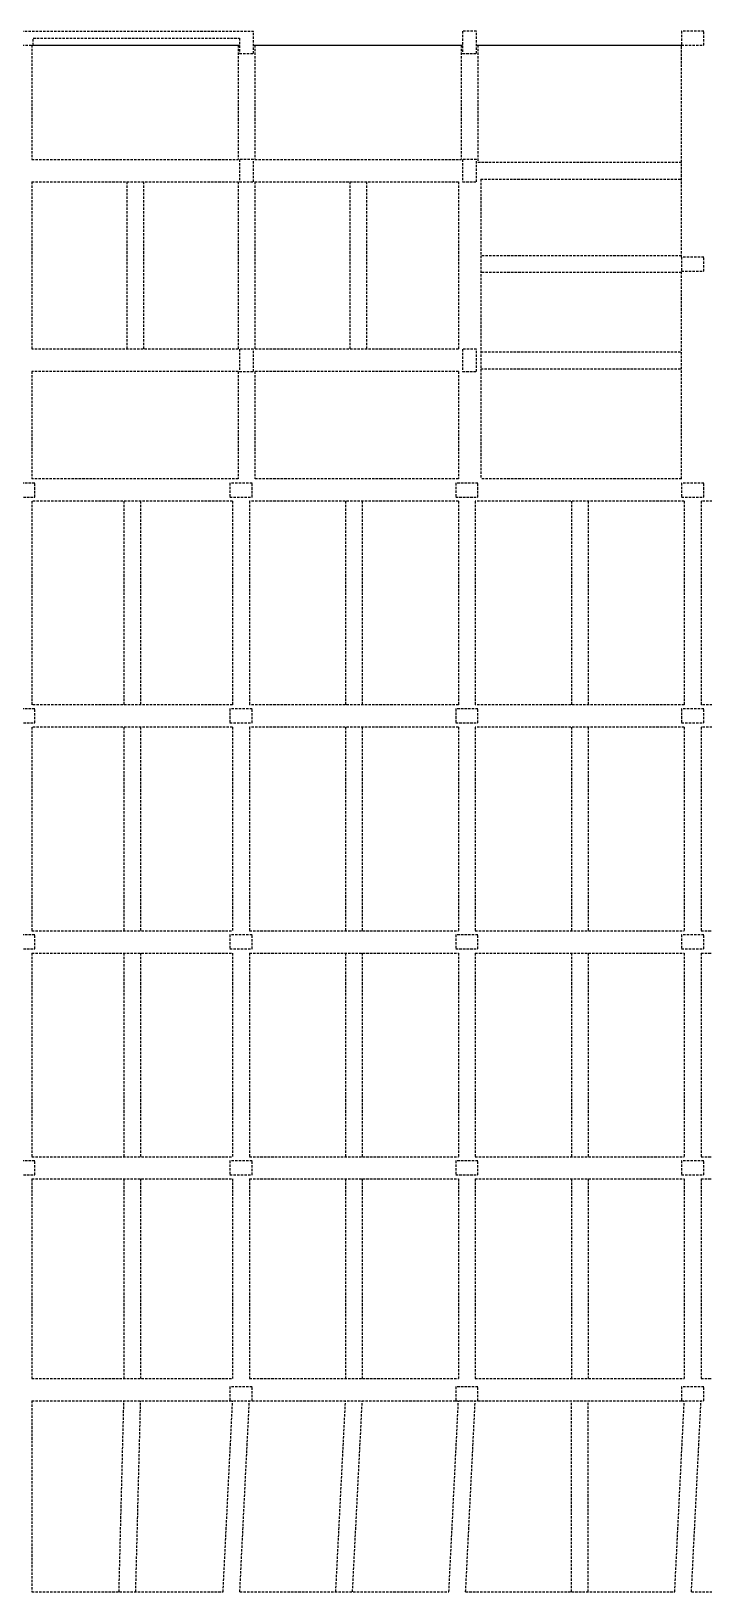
# Model space of a CAD drawing. Header units: millimetres. Extents: x 317501 to 2277231, y -321722 to 1186893.
# Drawn here: x 1992047 to 2016172, y 780578 to 836528 of the extents above; entities that cross this region are included whole.
import ezdxf

# ---------------------------------------------------------------- set-up
doc = ezdxf.new("R2010")
doc.units = ezdxf.units.MM
doc.header["$LTSCALE"] = 57
doc.linetypes.add('XS-지하주차장$0$HID', pattern=[2.3, 1.5, -0.8])
for name, color, linetype in [('XS-지하주차장$0$B', 9, 'XS-지하주차장$0$HID'), ('XS-지하주차장$0$G', 4, 'XS-지하주차장$0$HID'), ('XS-지하주차장$0$GG', 4, 'Continuous'), ('XS-지하주차장$0$W1-H', 11, 'XS-지하주차장$0$HID')]:
    doc.layers.add(name, color=color, linetype=linetype)

# ---------------------------------------------------------------- blocks, each defined once
blk = doc.blocks.new('XS-지하주차장$0$B1-W')
at = {"layer": 'XS-지하주차장$0$W1-H'}
for p, q in [((25700, 106210), (51600, 106210)), ((43700, 105960), (51100, 105960)), ((43700, 105710), (43700, 105960)), ((51100, 105960), (51100, 105410)), ((51600, 105410), (51600, 106210)), ((59600, 106210), (59100, 106210)), ((59100, 106210), (59100, 105410)), ((59600, 105410), (59600, 106210)), ((66950, 106210), (66950, 105710)), ((67750, 106210), (66950, 106210)), ((67750, 105710), (67750, 106210)), ((42900, 105710), (43700, 105710)), ((51100, 105410), (51600, 105410)), ((59100, 105410), (59600, 105410)), ((66950, 105710), (67750, 105710)), ((51600, 101610), (51100, 101610)), ((51100, 101610), (51100, 100810)), ((51600, 100810), (51600, 101610)), ((59600, 101610), (59100, 101610)), ((59100, 101610), (59100, 100810)), ((59600, 100810), (59600, 101610)), ((51100, 100810), (51600, 100810)), ((59100, 100810), (59600, 100810)), ((66950, 98110), (66950, 97610)), ((67750, 98110), (66950, 98110)), ((67750, 97610), (67750, 98110)), ((66950, 97610), (67750, 97610)), ((51600, 94810), (51100, 94810)), ((51100, 94810), (51100, 94010)), ((51600, 94010), (51600, 94810)), ((59600, 94810), (59100, 94810)), ((59100, 94810), (59100, 94010)), ((59600, 94010), (59600, 94810)), ((51100, 94010), (51600, 94010)), ((59100, 94010), (59600, 94010)), ((43750, 90010), (42950, 90010)), ((43750, 89510), (43750, 90010)), ((50750, 90010), (50750, 89510)), ((51550, 90010), (50750, 90010)), ((51550, 89510), (51550, 90010)), ((58850, 90010), (58850, 89510)), ((59650, 90010), (58850, 90010)), ((59650, 89510), (59650, 90010)), ((66950, 90010), (66950, 89510)), ((67750, 90010), (66950, 90010)), ((67750, 89510), (67750, 90010)), ((42950, 89510), (43750, 89510)), ((50750, 89510), (51550, 89510)), ((58850, 89510), (59650, 89510)), ((66950, 89510), (67750, 89510)), ((43750, 81910), (42950, 81910)), ((43750, 81410), (43750, 81910)), ((50750, 81910), (50750, 81410)), ((51550, 81910), (50750, 81910)), ((51550, 81410), (51550, 81910)), ((58850, 81910), (58850, 81410)), ((59650, 81910), (58850, 81910)), ((59650, 81410), (59650, 81910)), ((66950, 81910), (66950, 81410)), ((67750, 81910), (66950, 81910)), ((67750, 81410), (67750, 81910)), ((42950, 81410), (43750, 81410)), ((50750, 81410), (51550, 81410)), ((58850, 81410), (59650, 81410)), ((66950, 81410), (67750, 81410)), ((43750, 73810), (42950, 73810)), ((42950, 73310), (43750, 73310)), ((43750, 73310), (43750, 73810)), ((50750, 73810), (50750, 73310)), ((51550, 73810), (50750, 73810)), ((50750, 73310), (51550, 73310)), ((51550, 73310), (51550, 73810)), ((58850, 73810), (58850, 73310)), ((59650, 73810), (58850, 73810)), ((58850, 73310), (59650, 73310)), ((59650, 73310), (59650, 73810)), ((66950, 73810), (66950, 73310)), ((67750, 73810), (66950, 73810)), ((66950, 73310), (67750, 73310)), ((67750, 73310), (67750, 73810)), ((43750, 65710), (42950, 65710)), ((43750, 65210), (43750, 65710)), ((50750, 65710), (50750, 65210)), ((51550, 65710), (50750, 65710)), ((51550, 65210), (51550, 65710)), ((58850, 65710), (58850, 65210)), ((59650, 65710), (58850, 65710)), ((59650, 65210), (59650, 65710)), ((66950, 65710), (66950, 65210)), ((67750, 65710), (66950, 65710)), ((67750, 65210), (67750, 65710)), ((42950, 65210), (43750, 65210)), ((50750, 65210), (51550, 65210)), ((58850, 65210), (59650, 65210)), ((66950, 65210), (67750, 65210)), ((50750, 57610), (50750, 57110)), ((51550, 57610), (50750, 57610)), ((50750, 57110), (51550, 57110)), ((51550, 57110), (51550, 57610)), ((58850, 57610), (58850, 57110)), ((59650, 57610), (58850, 57610)), ((58850, 57110), (59650, 57110)), ((59650, 57110), (59650, 57610)), ((66950, 57610), (66950, 57110)), ((67750, 57610), (66950, 57610)), ((66950, 57110), (67750, 57110)), ((67750, 57110), (67750, 57610))]:
    blk.add_line(p, q, dxfattribs=at)

msp = doc.modelspace()

# ---------------------------------------------------------------- linework, layer by layer
at = {"layer": 'XS-지하주차장$0$B'}
for p, q in [((2008071.6, 831827.6), (2015371.6, 831827.6)), ((1995471.6, 831127.6), (1995471.6, 825127.6)), ((1996071.6, 831127.6), (1996071.6, 825127.6)), ((2003471.6, 831127.6), (2003471.6, 825127.6)), ((2004071.6, 831127.6), (2004071.6, 825127.6)), ((2008171.6, 831227.6), (2015371.6, 831227.6)), ((2015371.6, 828477.6), (2008171.6, 828477.6)), ((2015371.6, 827877.6), (2008171.6, 827877.6)), ((2008171.6, 825027.6), (2015371.6, 825027.6)), ((2008171.6, 824427.6), (2015371.6, 824427.6)), ((1995371.6, 819677.6), (1995371.6, 812377.6)), ((1995971.6, 819677.6), (1995971.6, 812377.6)), ((2003321.6, 819677.6), (2003321.6, 812377.6)), ((2003921.6, 819677.6), (2003921.6, 812377.6)), ((2011421.6, 819677.6), (2011421.6, 812377.6)), ((2012021.6, 819677.6), (2012021.6, 812377.6)), ((1995371.6, 811577.6), (1995371.6, 804277.6)), ((1995971.6, 811577.6), (1995971.6, 804277.6)), ((2003321.6, 811577.6), (2003321.6, 804277.6)), ((2003921.6, 811577.6), (2003921.6, 804277.6)), ((2011421.6, 811577.6), (2011421.6, 804277.6)), ((2012021.6, 811577.6), (2012021.6, 804277.6)), ((1995371.6, 803477.6), (1995371.6, 796177.6)), ((1995971.6, 803477.6), (1995971.6, 796177.6)), ((2003321.6, 803477.6), (2003321.6, 796177.6)), ((2003921.6, 803477.6), (2003921.6, 796177.6)), ((2011421.6, 803477.6), (2011421.6, 796177.6)), ((2012021.6, 803477.6), (2012021.6, 796177.6)), ((1995371.6, 795377.6), (1995371.6, 788227.6)), ((1995971.6, 795377.6), (1995971.6, 788227.6)), ((2003321.6, 795377.6), (2003321.6, 788227.6)), ((2003921.6, 795377.6), (2003921.6, 788227.6)), ((2011421.6, 795377.6), (2011421.6, 788227.6)), ((2012021.6, 795377.6), (2012021.6, 788227.6)), ((1995196.5, 780577.6), (1995371.5, 787427.6)), ((1995796.7, 780577.6), (1995971.7, 787427.6)), ((2002971.2, 780577.6), (2003321.2, 787427.6)), ((2003572, 780577.6), (2003922, 787427.6)), ((2011421.6, 780577.6), (2011421.6, 787427.6)), ((2012021.6, 780577.6), (2012021.6, 787427.6))]:
    msp.add_line(p, q, dxfattribs=at)
at = {"layer": 'XS-지하주차장$0$G'}
for p, q in [((1992071.6, 836027.6), (1992071.6, 831927.6)), ((1999471.6, 836027.6), (1999471.6, 831927.6)), ((2000071.6, 836027.6), (2000071.6, 831927.6)), ((2007471.6, 836027.6), (2007471.6, 831927.6)), ((2008071.6, 836027.6), (2008071.6, 831827.6)), ((2015371.6, 828427.6), (2015371.6, 836027.6)), ((1992071.6, 831927.6), (1999471.6, 831927.6)), ((2000071.6, 831927.6), (2007471.6, 831927.6)), ((1992071.6, 831127.6), (1999471.6, 831127.6)), ((1992071.6, 831127.6), (1992071.6, 825127.6)), ((1999471.6, 831127.6), (1999471.6, 825127.6)), ((2000071.6, 831127.6), (2000071.6, 825127.6)), ((2000071.6, 831127.6), (2007371.6, 831127.6)), ((2007371.6, 831127.6), (2007371.6, 825127.6)), ((2008171.6, 831227.6), (2008171.6, 820477.6)), ((2015371.6, 820477.6), (2015371.6, 827927.6)), ((1999471.6, 825127.6), (1992071.6, 825127.6)), ((2007371.6, 825127.6), (2000071.6, 825127.6)), ((1999471.6, 824327.6), (1992071.6, 824327.6)), ((1992071.6, 824327.6), (1992071.6, 820477.6)), ((1999471.6, 824327.6), (1999471.6, 820477.6)), ((2000071.6, 824327.6), (2000071.6, 820477.6)), ((2007371.6, 824327.6), (2000071.6, 824327.6)), ((2007371.6, 824327.6), (2007371.6, 820477.6)), ((1999471.6, 820477.6), (1992071.6, 820477.6)), ((2007371.6, 820477.6), (2000071.6, 820477.6)), ((2015371.6, 820477.6), (2008171.6, 820477.6)), ((1999271.6, 819677.6), (1992071.6, 819677.6)), ((1992071.6, 819677.6), (1992071.6, 812377.6)), ((1999271.6, 819677.6), (1999271.6, 812377.6)), ((2007371.6, 819677.6), (1999871.6, 819677.6)), ((1999871.6, 819677.6), (1999871.6, 812377.6)), ((2007371.6, 819677.6), (2007371.6, 812377.6)), ((2015471.6, 819677.6), (2007971.6, 819677.6)), ((2007971.6, 819677.6), (2007971.6, 812377.6)), ((2015471.6, 819677.6), (2015471.6, 812377.6)), ((2020671.6, 819677.6), (2016071.6, 819677.6)), ((2016071.6, 819677.6), (2016071.6, 812377.6)), ((1999271.6, 812377.6), (1992071.6, 812377.6)), ((2007371.6, 812377.6), (1999871.6, 812377.6)), ((2015471.6, 812377.6), (2007971.6, 812377.6)), ((2020671.6, 812377.6), (2016071.6, 812377.6)), ((1999271.6, 811577.6), (1992071.6, 811577.6)), ((1992071.6, 811577.6), (1992071.6, 804277.6)), ((1999271.6, 811577.6), (1999271.6, 804277.6)), ((1999871.6, 811577.6), (1999871.6, 804277.6)), ((2007371.6, 811577.6), (1999871.6, 811577.6)), ((2007371.6, 811577.6), (2007371.6, 804277.6)), ((2015471.6, 811577.6), (2007971.6, 811577.6)), ((2007971.6, 811577.6), (2007971.6, 804277.6)), ((2015471.6, 811577.6), (2015471.6, 804277.6)), ((2020671.6, 811577.6), (2016071.6, 811577.6)), ((2016071.6, 811577.6), (2016071.6, 804277.6)), ((1992071.6, 804277.6), (1999271.6, 804277.6)), ((1999871.6, 804277.6), (2007371.6, 804277.6)), ((2007971.6, 804277.6), (2015471.6, 804277.6)), ((2016071.6, 804277.6), (2020671.6, 804277.6)), ((1992071.6, 803477.6), (1999271.6, 803477.6)), ((1992071.6, 803477.6), (1992071.6, 796177.6)), ((1999271.6, 803477.6), (1999271.6, 796177.6)), ((1999871.6, 803477.6), (1999871.6, 796177.6)), ((1999871.6, 803477.6), (2007371.6, 803477.6)), ((2007371.6, 803477.6), (2007371.6, 796177.6)), ((2007971.6, 803477.6), (2015471.6, 803477.6)), ((2007971.6, 803477.6), (2007971.6, 796177.6)), ((2015471.6, 803477.6), (2015471.6, 796177.6)), ((2016071.6, 803477.6), (2020671.6, 803477.6)), ((2016071.6, 803477.6), (2016071.6, 796177.6)), ((1992071.6, 796177.6), (1999271.6, 796177.6)), ((1999871.6, 796177.6), (2007371.6, 796177.6)), ((2007971.6, 796177.6), (2015471.6, 796177.6)), ((2016071.6, 796177.6), (2020671.6, 796177.6)), ((1992071.6, 795377.6), (1999271.6, 795377.6)), ((1992071.6, 795377.6), (1992071.6, 788227.6)), ((1999271.6, 795377.6), (1999271.6, 788227.6)), ((1999871.6, 795377.6), (1999871.6, 788227.6)), ((1999871.6, 795377.6), (2007371.6, 795377.6)), ((2007371.6, 795377.6), (2007371.6, 788227.6)), ((2007971.6, 795377.6), (2015471.6, 795377.6)), ((2007971.6, 795377.6), (2007971.6, 788227.6)), ((2015471.6, 795377.6), (2015471.6, 788227.6)), ((2016071.6, 795377.6), (2020671.6, 795377.6)), ((2016071.6, 795377.6), (2016071.6, 788227.6)), ((1992071.6, 788227.6), (1999271.6, 788227.6)), ((1999871.6, 788227.6), (2007371.6, 788227.6)), ((2007971.6, 788227.6), (2015471.6, 788227.6)), ((2016071.6, 788227.6), (2020671.6, 788227.6)), ((1992071.6, 787427.6), (1999171.6, 787427.6)), ((1992071.6, 787427.6), (1992071.6, 780577.6)), ((1998928.7, 780577.6), (1999271.2, 787427.6)), ((1999529.5, 780577.6), (1999872, 787427.6)), ((1999971.6, 787427.6), (2007271.6, 787427.6)), ((2007028.7, 780577.6), (2007371.2, 787427.6)), ((2007629.5, 780577.6), (2007972, 787427.6)), ((2008071.6, 787427.6), (2015371.6, 787427.6)), ((2015128.7, 780577.6), (2015471.2, 787427.6)), ((2015729.5, 780577.6), (2016072, 787427.6)), ((1992071.6, 780577.6), (1998928.7, 780577.6)), ((1999529.5, 780577.6), (2007028.7, 780577.6)), ((2007629.5, 780577.6), (2015128.7, 780577.6)), ((2015729.5, 780577.6), (2020671.6, 780577.6))]:
    msp.add_line(p, q, dxfattribs=at)
at = {"layer": 'XS-지하주차장$0$GG'}
for p, q in [((1992121.6, 836027.6), (1999521.6, 836027.6)), ((2000021.6, 836027.6), (2007521.6, 836027.6)), ((2008021.6, 836027.6), (2015371.6, 836027.6))]:
    msp.add_line(p, q, dxfattribs=at)

# ---------------------------------------------------------------- block references
at = {"layer": 'XS-지하주차장$0$W1-H'}
msp.add_blockref('XS-지하주차장$0$B1-W', (1948421.6, 730317.6), dxfattribs=at)

doc.saveas('drawing.dxf')
